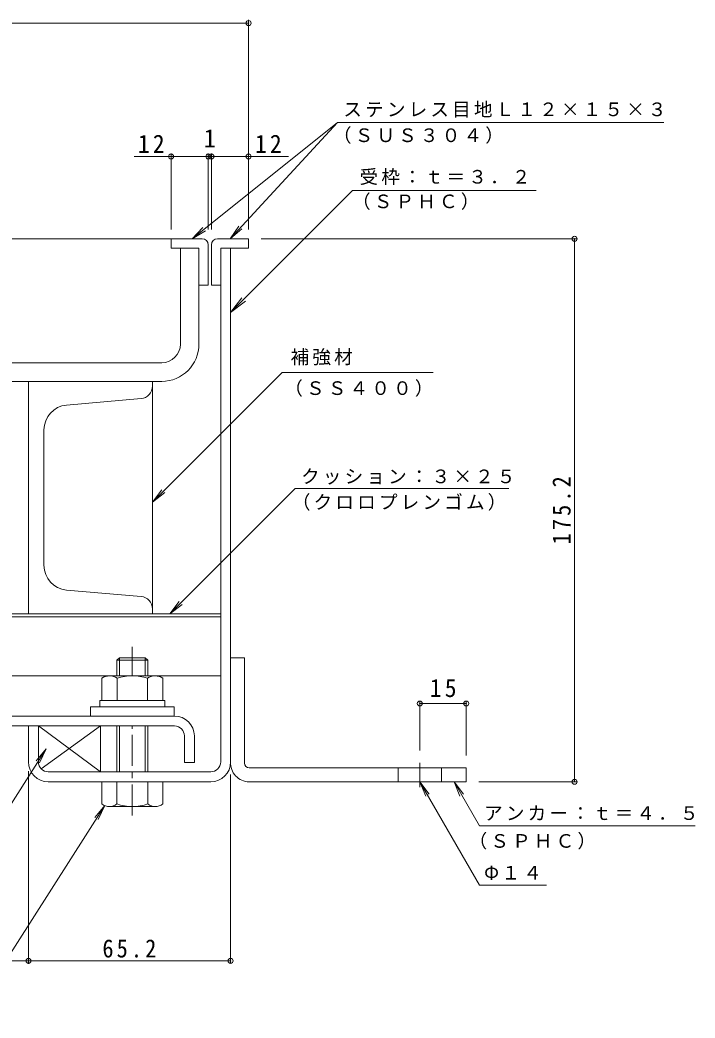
# Model space of a CAD drawing. Units: millimetres on the paper, enlarged 10 times, with parts at other scales. Extents: x -2620 to 2719, y -1962 to 1907.
# Drawn here: x 1630 to 2719, y 267 to 1877 of the extents above; entities that cross this region are included whole.
import ezdxf
from ezdxf.enums import TextEntityAlignment as Align

# ---------------------------------------------------------------- set-up
doc = ezdxf.new("R2010")
doc.units = ezdxf.units.MM
doc.header["$LTSCALE"] = 10
doc.header["$PDMODE"] = 32
doc.header["$PDSIZE"] = 8
doc.linetypes.add('CHAIN1', pattern=[8, 5, -1, 1, -1])
for name, color, linetype, lineweight in [('D-1', 2, 'Continuous', 9), ('D-2', 3, 'Continuous', 9), ('D-3', 4, 'Continuous', 9), ('D-5', 7, 'Continuous', 9), ('D-6', 6, 'Continuous', 9), ('D-7', 5, 'Continuous', 5), ('D-8', 5, 'Continuous', 5), ('D-9', 134, 'Continuous', 5), ('D-A', 3, 'Continuous', 9), ('D-D', 4, 'Continuous', 9), ('D-E', 3, 'Continuous', 9), ('D-F', 7, 'Continuous', 9)]:
    doc.layers.add(name, color=color, linetype=linetype, lineweight=lineweight)
doc.styles.add('ＭＳ ゴシック', font='')
doc.styles.get('ＭＳ ゴシック').set_extended_font_data('MS Gothic')

msp = doc.modelspace()

# ---------------------------------------------------------------- linework, layer by layer
at = {"layer": 'D-1'}
for p, q in [((1953.73, 680.24), (1953.73, 1509.24)), ((1969.73, 1509.24), (1953.73, 1509.24)), ((1969.73, 680.24), (1969.73, 1509.24)), ((1659.73, 680.24), (1659.73, 738.24)), ((1937.73, 664.24), (1675.73, 664.24)), ((1675.73, 648.24), (1786.23, 648.24)), ((1937.73, 648.24), (1836.23, 648.24))]:
    msp.add_line(p, q, dxfattribs=at)
msp.add_lwpolyline([(1643.73, 680.24), (1643.73, 738.24), (1659.73, 738.24)], dxfattribs=at)
for centre, radius, start, end in [((1675.73, 680.24), 32, 180, 270), ((1675.73, 680.24), 16, 180, 270), ((1937.73, 680.24), 16, 270, 0), ((1937.73, 680.24), 32, 270, 0)]:
    msp.add_arc(centre, radius, start, end, dxfattribs=at)
at = {"layer": 'D-2'}
for p, q in [((1888.73, 1509.24), (1918.73, 1509.24)), ((1888.73, 1509.24), (1888.73, 1354.24)), ((1918.73, 1354.24), (1918.73, 1509.24)), ((413.88, 1324.24), (1858.73, 1324.24)), ((413.88, 1294.24), (1858.73, 1294.24))]:
    msp.add_line(p, q, dxfattribs=at)
for radius in [30, 60]:
    msp.add_arc((1858.73, 1354.24), radius, 270, 0, dxfattribs=at)
at = {"layer": 'D-3'}
for p, q in [((1873.73, 1524.24), (413.88, 1524.24)), ((1873.73, 1524.24), (1873.73, 1509.24)), ((1923.73, 1524.24), (1873.73, 1524.24)), ((1933.73, 1514.24), (1933.73, 1449.24)), ((1938.73, 1514.24), (1938.73, 1449.24)), ((1948.73, 1524.24), (1998.73, 1524.24)), ((1998.73, 1524.24), (1998.73, 1509.24)), ((1873.73, 1509.24), (1918.73, 1509.24)), ((1918.73, 1509.24), (1918.73, 1449.24)), ((1998.73, 1509.24), (1953.73, 1509.24)), ((1953.73, 1449.24), (1953.73, 1509.24)), ((1918.73, 1449.24), (1933.73, 1449.24)), ((1953.73, 1449.24), (1938.73, 1449.24))]:
    msp.add_line(p, q, dxfattribs=at)
for centre, start, end in [((1923.73, 1514.24), 0, 90), ((1948.73, 1514.24), 90, 180)]:
    msp.add_arc(centre, 10, start, end, dxfattribs=at)
at = {"layer": 'D-5'}
for p, q in [((2142.28, 1711.64), (1907.64, 1524.24)), ((2142.28, 1711.64), (1968.76, 1524.24)), ((2142.28, 1711.64), (2668.12, 1711.64)), ((2166.12, 1602.28), (1969.73, 1405.21)), ((2166.12, 1602.28), (2462.46, 1602.28)), ((1907.64, 1524.24), (1924.97, 1542.26)), ((1907.64, 1524.24), (1929.05, 1537.16)), ((1968.76, 1524.24), (1983.21, 1544.64)), ((1968.76, 1524.24), (1987.99, 1540.21)), ((1969.73, 1405.21), (1987.95, 1429.04)), ((1969.73, 1405.21), (1993.5, 1423.51)), ((2296.23, 1308.46), (2052.67, 1308.46)), ((1843.73, 1099.52), (1863.56, 1114.74)), ((2073.77, 1121.33), (2418.31, 1121.33)), ((1871.68, 919.24), (1891.51, 934.46)), ((1520.49, 463.12), (1672.22, 701.22)), ((1672.22, 701.22), (1656.14, 682.07)), ((1672.22, 701.22), (1661.65, 678.56)), ((2274.73, 648.24), (2284.3, 625.14)), ((2274.73, 648.24), (2289.95, 628.4)), ((2274.73, 648.24), (2371.14, 481.25)), ((2330.03, 648.24), (2371.14, 577.03)), ((2330.03, 648.24), (2339.59, 625.14)), ((2330.03, 648.24), (2345.25, 628.4)), ((1548.27, 267.11), (1766.68, 609.86)), ((1766.68, 609.86), (1750.61, 590.71)), ((1766.68, 609.86), (1756.11, 587.21)), ((2371.14, 577.03), (2718.58, 577.03)), ((2371.14, 481.25), (2479.19, 481.25))]:
    msp.add_line(p, q, dxfattribs=at)
for points in [[(2052.67, 1308.46), (1843.73, 1099.52), (1858.95, 1119.35)], [(2073.77, 1121.33), (1871.68, 919.24), (1886.9, 939.08)]]:
    msp.add_lwpolyline(points, dxfattribs=at)
at = {"layer": 'D-6'}
for p, q in [((1953.73, 1418.23), (1953.73, 1403.23)), ((413.88, 919.24), (1953.73, 919.24)), ((413.88, 914.24), (1953.73, 914.24)), ((1198.61, 819.24), (1768.73, 819.24)), ((1853.73, 819.24), (1953.73, 819.24)), ((1659.73, 738.24), (1659.73, 680.24)), ((1664.25, 669.09), (1759.73, 738.24))]:
    msp.add_line(p, q, dxfattribs=at)
msp.add_lwpolyline([(1675.73, 664.24), (1759.73, 664.24), (1759.73, 738.24), (1659.73, 738.24), (1759.73, 664.24)], dxfattribs=at)
at = {"layer": 'D-7', "linetype": 'CHAIN1'}
for p, q in [((1811.23, 819.24), (1811.23, 865.9)), ((1811.23, 593.85), (1811.23, 738.24))]:
    msp.add_line(p, q, dxfattribs=at)
at = {"layer": 'D-7'}
for p, q in [((1790.29, 848.24), (1786.23, 844.18)), ((1836.23, 844.18), (1786.23, 844.18)), ((1786.23, 819.24), (1786.23, 844.18)), ((1832.17, 848.24), (1790.29, 848.24)), ((1790.29, 819.24), (1790.29, 848.24)), ((1832.17, 848.24), (1836.23, 844.18)), ((1832.17, 819.24), (1832.17, 848.24)), ((1836.23, 844.18), (1836.23, 820.74)), ((1836.23, 844.18), (1836.23, 819.24)), ((1786.23, 738.24), (1786.23, 664.24)), ((1790.29, 664.24), (1790.29, 738.24)), ((1832.17, 664.24), (1832.17, 738.24)), ((1836.23, 738.24), (1836.23, 664.24)), ((1860.23, 648.24), (1762.23, 648.24)), ((1762.23, 612.71), (1762.23, 648.24)), ((1786.23, 648.24), (1786.23, 612.71)), ((1836.23, 648.24), (1836.23, 612.71)), ((1860.23, 612.71), (1860.23, 648.24)), ((1848.23, 608.24), (1774.23, 608.24))]:
    msp.add_line(p, q, dxfattribs=at)
at = {"layer": 'D-7', "color": 2, "lineweight": 9}
for p, q in [((1762.15, 815.44), (1768.73, 819.24)), ((1762.15, 815.44), (1762.15, 779.24)), ((1853.73, 819.24), (1768.73, 819.24)), ((1786.69, 815.44), (1786.69, 779.24)), ((1835.77, 815.44), (1835.77, 779.24))]:
    msp.add_line(p, q, dxfattribs=at)
at = {"layer": 'D-7', "color": 6, "lineweight": 9}
for p, q in [((1758.73, 779.24), (1758.73, 769.24)), ((1758.73, 769.24), (1863.73, 769.24))]:
    msp.add_line(p, q, dxfattribs=at)
at = {"layer": 'D-7', "color": 134}
for p, q in [((1743.73, 769.24), (1743.73, 754.24)), ((1743.73, 769.24), (1878.73, 769.24)), ((1878.73, 769.24), (1878.73, 754.24)), ((1743.73, 754.24), (1878.73, 754.24))]:
    msp.add_line(p, q, dxfattribs=at)
at = {"layer": 'D-7', "color": 2, "lineweight": 9}
msp.add_lwpolyline([(1853.73, 819.24), (1860.3, 815.44), (1860.3, 779.24), (1762.15, 779.24)], dxfattribs=at)
at = {"layer": 'D-7', "color": 6, "lineweight": 9}
msp.add_lwpolyline([(1758.73, 779.24), (1863.73, 779.24), (1863.73, 769.24)], dxfattribs=at)
at = {"layer": 'D-7', "color": 2, "lineweight": 9}
for centre, radius, start, end in [((1776.64, 790.36), 28.97, 94.38438, 120), ((1773.66, 795.04), 24.21, 57.42749, 88.18784), ((1811.23, 738.03), 81.2, 72.41188, 107.5881), ((1848.8, 795.04), 24.21, 91.81215, 122.57249), ((1845.82, 790.36), 28.97, 59.99998, 85.6156)]:
    msp.add_arc(centre, radius, start, end, dxfattribs=at)
at = {"layer": 'D-7'}
for centre, radius, start, end in [((1774.23, 626.57), 18.33, 229.1022, 310.89809), ((1811.23, 680.32), 72.08, 249.70546, 290.29454), ((1848.23, 626.57), 18.33, 229.10191, 310.8978)]:
    msp.add_arc(centre, radius, start, end, dxfattribs=at)
at = {"layer": 'D-8'}
for p, q in [((413.88, 1294.24), (1843.73, 1294.24)), ((1843.73, 1294.24), (1843.73, 919.24)), ((1843.73, 919.24), (413.88, 919.24))]:
    msp.add_line(p, q, dxfattribs=at)
at = {"layer": 'D-9'}
for p, q in [((1643.73, 1294.24), (1843.73, 1294.24)), ((1643.73, 919.24), (1643.73, 1294.24)), ((1843.73, 1286.32), (1843.73, 1294.24)), ((1825.47, 1266.39), (1705.24, 1255.88)), ((1668.73, 1216.03), (1668.73, 997.46)), ((1825.47, 947.09), (1705.24, 957.61)), ((1643.73, 919.24), (1843.73, 919.24)), ((1843.73, 927.17), (1843.73, 919.24))]:
    msp.add_line(p, q, dxfattribs=at)
for centre, radius, start, end in [((1823.73, 1286.32), 20, 274.99944, 0), ((1708.73, 1216.03), 40, 94.99944, 180), ((1708.73, 997.46), 40, 180, 264.99997), ((1823.73, 927.17), 20, 0, 84.99997)]:
    msp.add_arc(centre, radius, start, end, dxfattribs=at)
at = {"layer": 'D-A'}
for p, q in [((1879.23, 754.24), (413.88, 754.24)), ((413.88, 738.24), (1879.23, 738.24)), ((1895.23, 722.24), (1895.23, 679.24)), ((1911.23, 722.24), (1911.23, 679.24)), ((1895.23, 679.24), (1911.23, 679.24))]:
    msp.add_line(p, q, dxfattribs=at)
for radius in [32, 16]:
    msp.add_arc((1879.23, 722.24), radius, 0, 90, dxfattribs=at)
at = {"layer": 'D-D'}
msp.add_lwpolyline([(1269.56, 919.24), (1643.73, 919.24), (1643.73, 1294.24), (1269.56, 1294.24)], close=True, dxfattribs=at)
at = {"layer": 'D-E'}
for p, q in [((1969.73, 848.24), (1969.73, 680.24)), ((1969.73, 848.24), (1992.23, 848.24)), ((1992.23, 678.24), (1992.23, 848.24)), ((1999.73, 670.74), (2349.73, 670.74)), ((2239.73, 648.24), (2239.73, 670.74)), ((2309.73, 648.24), (2309.73, 670.74)), ((2349.73, 670.74), (2349.73, 648.24)), ((2349.73, 648.24), (1999.73, 648.24))]:
    msp.add_line(p, q, dxfattribs=at)
at = {"layer": 'D-E', "linetype": 'CHAIN1'}
msp.add_line((2274.73, 639.5), (2274.73, 678.95), dxfattribs=at)
at = {"layer": 'D-E'}
for radius, start in [(30, 176.17647), (7.5, 180.00027)]:
    msp.add_arc((1999.73, 678.24), radius, start, 270, dxfattribs=at)
at = {"layer": 'D-F'}
for p, q in [((1998.73, 1872.22), (413.88, 1872.22)), ((1998.73, 1539.24), (1998.73, 1877.22)), ((1873.73, 1539.24), (1873.73, 1661.86)), ((1933.73, 1539.24), (1933.73, 1661.86)), ((1938.73, 1539.24), (1938.73, 1661.86)), ((1814.16, 1656.86), (1933.73, 1656.86)), ((1933.73, 1656.86), (1938.73, 1656.86)), ((1938.73, 1656.86), (2063.08, 1656.86)), ((2527.36, 1524.24), (2018.73, 1524.24)), ((2524.36, 648.24), (2524.36, 1524.24)), ((2274.73, 777.49), (2274.73, 698.95)), ((2274.73, 774.49), (2349.73, 774.49)), ((2349.73, 777.49), (2349.73, 690.74)), ((1643.72, 665.24), (1643.72, 354.34)), ((1969.73, 356.34), (1969.73, 660.24)), ((2527.36, 648.24), (2369.73, 648.24)), ((1643.72, 359.34), (413.88, 359.34)), ((1643.72, 359.34), (1969.73, 359.34))]:
    msp.add_line(p, q, dxfattribs=at)
for p in [(1998.73, 1872.22), (1873.73, 1656.86), (1933.73, 1656.86), (1938.73, 1656.86), (1998.73, 1656.86), (2524.36, 1524.24), (2274.73, 774.49), (2349.73, 774.49), (2524.36, 648.24), (1643.72, 359.34), (1969.73, 359.34)]:
    msp.add_point(p, dxfattribs=at)

# ---------------------------------------------------------------- texts
at = {"layer": 'D-5', "char_height": 21.99, "attachment_point": 7, "style": 'ＭＳ ゴシック'}
for s, insert in [('\\T1.17;ステンレス目地Ｌ１２×１５×３', (2151.47, 1719.81)), ('\\T1.17;（ＳＵＳ３０４）', (2134.63, 1677.37)), ('\\T1.17;受枠：ｔ＝３．２', (2177.62, 1610.84)), ('\\T1.17;（ＳＰＨＣ）', (2165.46, 1570.69)), ('\\T1.17;補強材', (2066.43, 1319.94)), ('\\T1.17;（ＳＳ４００）', (2056.23, 1269.41)), ('\\T1.17;クッション：３×２５', (2083.32, 1127.66)), ('\\T1.17;（クロロプレンゴム）', (2068.5, 1085.56)), ('\\T1.17;アンカー：ｔ＝４．５', (2378.44, 585.55)), ('\\T1.17;（ＳＰＨＣ）', (2353.46, 538.95)), ('\\T1.17;Φ１４', (2378.44, 489.77))]:
    msp.add_mtext(s, dxfattribs=dict(at, insert=insert))
at = {"layer": 'D-F', "color": 2, "style": 'ＭＳ ゴシック'}
msp.add_text('1', height=29.33, dxfattribs=at).set_placement((1926.23, 1662.86), align=Align.BOTTOM_LEFT)
at = {"layer": 'D-F', "color": 2, "char_height": 29.33, "attachment_point": 7, "style": 'ＭＳ ゴシック'}
for s, insert in [('\\T1.27;\\W0.95;12', (1820.27, 1662.86)), ('\\T1.27;\\W0.95;12', (2009.01, 1662.86)), ('\\T1.27;\\W0.95;15', (2290.98, 784.49)), ('\\T1.28;\\W0.9;65.2', (1762.98, 364.34))]:
    msp.add_mtext(s, dxfattribs=dict(at, insert=insert))
at = {"layer": 'D-F', "color": 2, "insert": (2518.36, 1031.24), "char_height": 29.33, "attachment_point": 7, "rotation": 90, "style": 'ＭＳ ゴシック'}
msp.add_mtext('\\T1.28;\\W0.9;175.2', dxfattribs=at)

doc.saveas('drawing.dxf')
